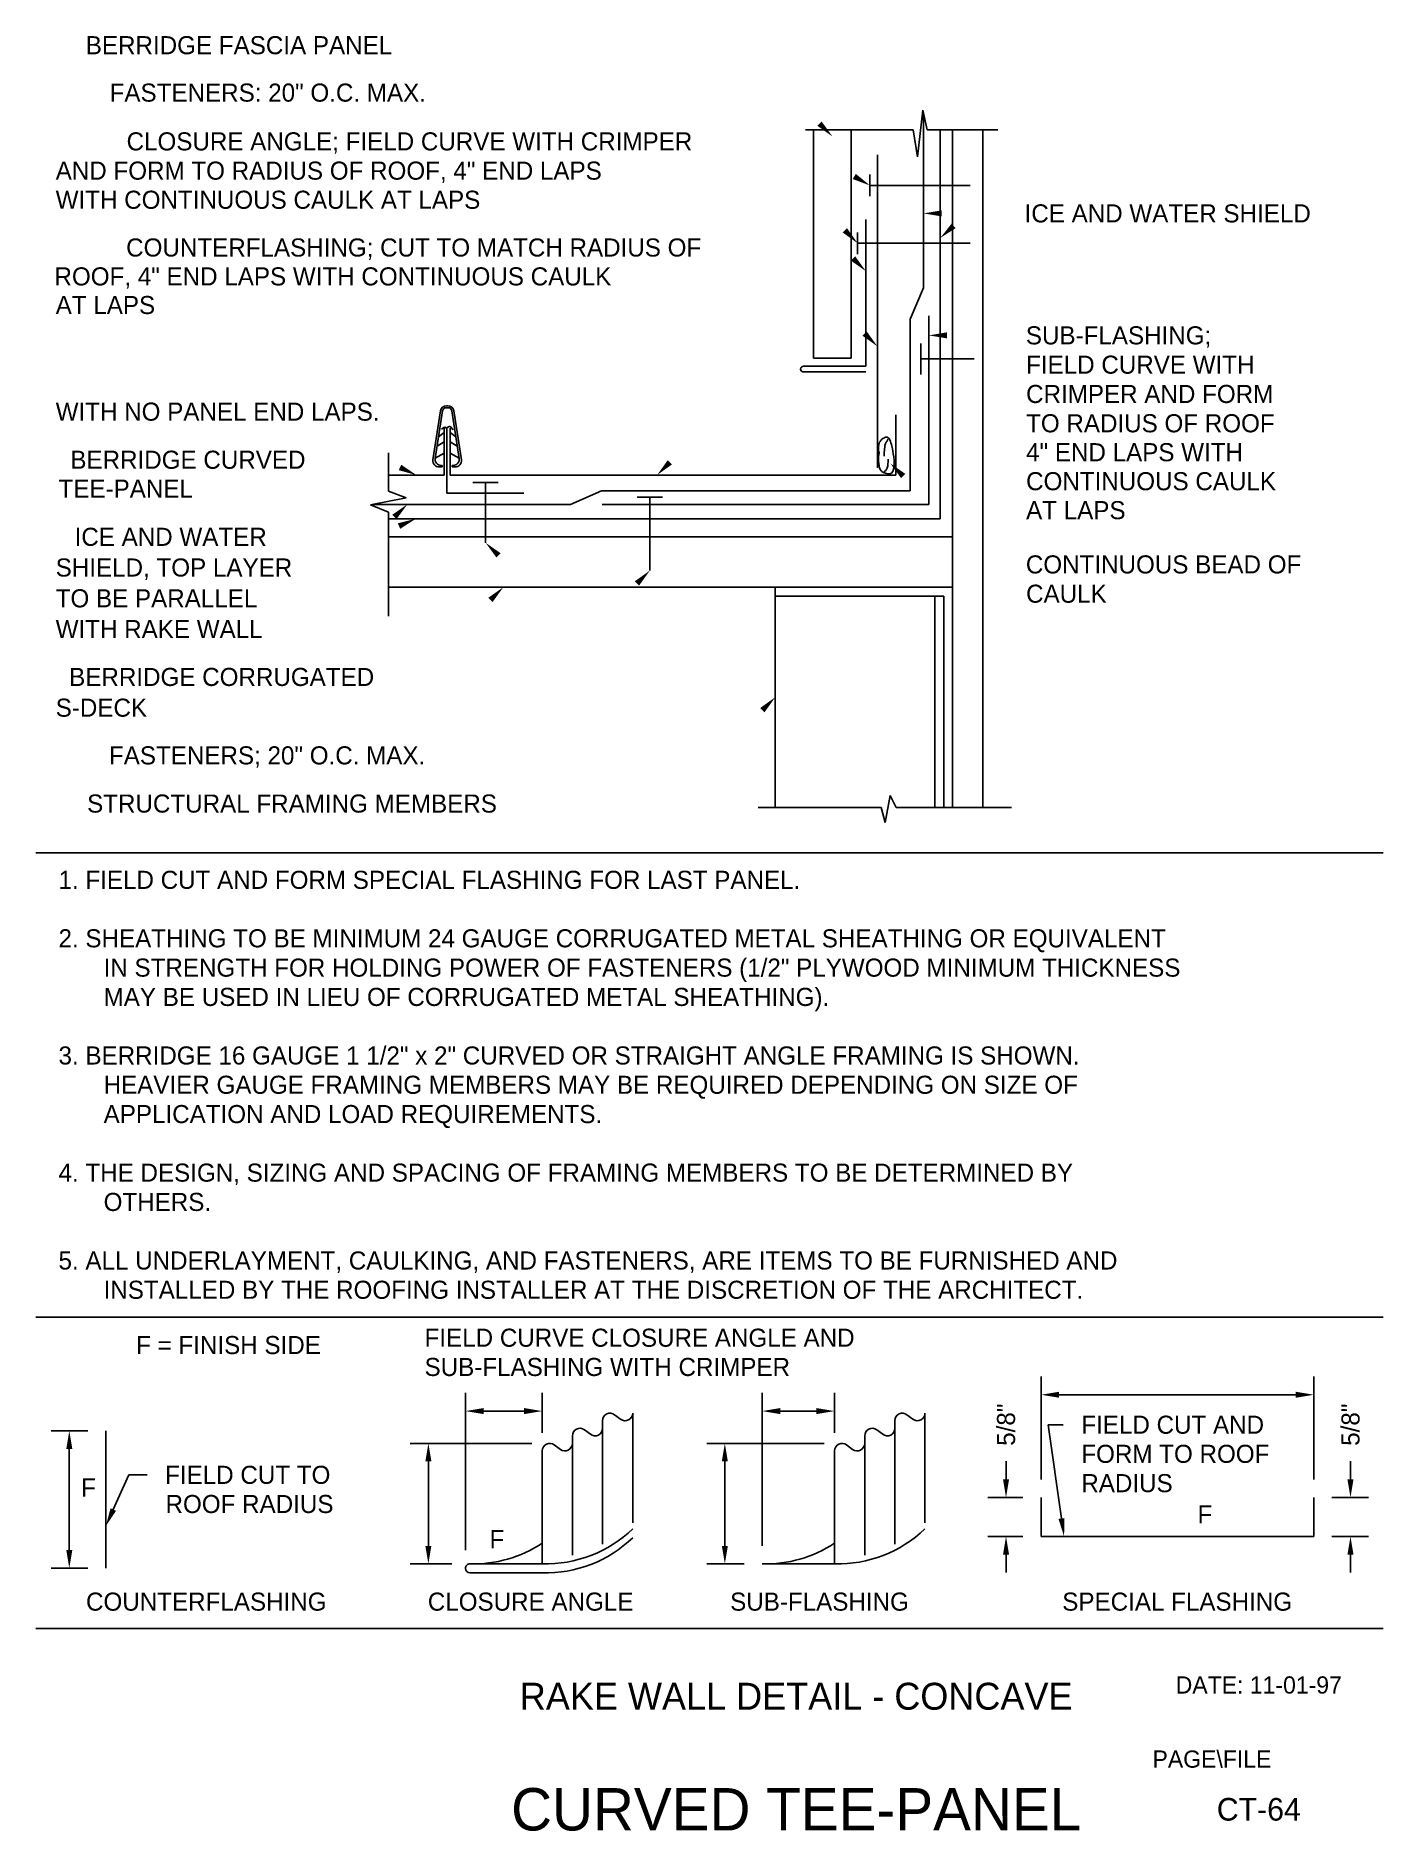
# Model space of a CAD drawing. Extents: x 1.5 to 23.8, y 0.8 to 30.5.
import ezdxf
from ezdxf.enums import TextEntityAlignment as Align

# ---------------------------------------------------------------- set-up
doc = ezdxf.new("R2010")
doc.units = 0
for name, color, linetype in [('BORDER', 7, 'CONTINUOUS'), ('CMP-FLSH', 7, 'CONTINUOUS'), ('DIM-TXT', 7, 'CONTINUOUS'), ('STRCTR', 7, 'CONTINUOUS')]:
    doc.layers.add(name, color=color, linetype=linetype)

msp = doc.modelspace()

# ---------------------------------------------------------------- linework, layer by layer
at = {"layer": 'BORDER', "color": 0, "linetype": 'CONTINUOUS'}
for p, q in [((1.473, 16.99), (23.82, 16.99)), ((1.473, 9.289), (23.82, 9.289)), ((23.82, 4.125), (1.473, 4.125))]:
    msp.add_line(p, q, dxfattribs=at)
at = {"layer": 'CMP-FLSH', "color": 0, "linetype": 'CONTINUOUS'}
for p, q in [((16.198, 26.356), (16.198, 29.251)), ((14.371, 28.978), (14.371, 25.192)), ((14.996, 28.978), (14.996, 25.192)), ((16.473, 22.526), (16.473, 28.978)), ((15.432, 28.563), (15.432, 23.374)), ((15.308, 28.236), (15.308, 27.877)), ((15.308, 28.056), (16.973, 28.056)), ((15.241, 25.059), (15.241, 27.491)), ((15.104, 27.277), (15.104, 26.919)), ((16.973, 27.098), (15.104, 27.098)), ((15.974, 25.837), (16.198, 26.356)), ((15.974, 22.993), (15.974, 25.837)), ((16.286, 22.765), (16.286, 25.893)), ((16.153, 25.434), (16.153, 24.922)), ((15.241, 25.059), (14.205, 25.059)), ((14.371, 25.192), (14.996, 25.192)), ((16.153, 25.178), (17.039, 25.178)), ((15.241, 24.964), (14.205, 24.964)), ((8.184, 24.318), (8.059, 23.508)), ((8.22, 24.319), (8.095, 23.53)), ((8.295, 24.369), (8.279, 24.369)), ((8.306, 24.403), (8.283, 24.403)), ((8.295, 24.369), (8.311, 24.369)), ((8.37, 24.319), (8.495, 23.53)), ((8.405, 24.318), (8.531, 23.508)), ((15.737, 23.253), (15.737, 24.253)), ((8.151, 23.888), (8.246, 23.957)), ((8.222, 24.033), (8.202, 24.014)), ((8.246, 23.253), (8.246, 24.028)), ((8.29, 22.951), (8.29, 24.005)), ((8.343, 23.253), (8.343, 24.028)), ((8.438, 23.888), (8.343, 23.957)), ((8.358, 24.045), (8.397, 24.005)), ((8.095, 23.533), (8.246, 23.614)), ((8.127, 23.732), (8.246, 23.806)), ((8.463, 23.732), (8.343, 23.806)), ((8.494, 23.533), (8.343, 23.614)), ((7.323, 23.253), (8.246, 23.253)), ((8.163, 23.387), (8.168, 23.387)), ((8.168, 23.387), (8.211, 23.387)), ((8.193, 23.414), (8.211, 23.414)), ((8.193, 23.414), (8.198, 23.414)), ((8.211, 23.414), (8.211, 23.387)), ((8.343, 23.253), (15.737, 23.253)), ((8.396, 23.414), (8.378, 23.414)), ((8.378, 23.414), (8.378, 23.387)), ((8.422, 23.387), (8.378, 23.387)), ((8.396, 23.414), (8.391, 23.414)), ((8.427, 23.387), (8.422, 23.387)), ((9.567, 22.951), (8.29, 22.951)), ((9.143, 23.129), (8.723, 23.129)), ((8.933, 23.129), (8.933, 22.13)), ((10.854, 22.993), (10.338, 22.767)), ((10.854, 22.993), (15.974, 22.993)), ((7.061, 22.767), (10.338, 22.767)), ((16.286, 22.765), (10.866, 22.765)), ((11.867, 22.884), (11.446, 22.884)), ((11.656, 22.884), (11.656, 21.669)), ((16.473, 22.526), (7.323, 22.526)), ((10.872, 5.521), (10.872, 7.569)), ((11.072, 7.669), (11.172, 7.594)), ((11.372, 7.694), (11.372, 5.878)), ((15.721, 5.521), (15.721, 7.569)), ((15.921, 7.669), (16.021, 7.594)), ((16.221, 7.694), (16.221, 5.878)), ((2.633, 5.123), (2.633, 7.402)), ((10.072, 7.169), (10.172, 7.094)), ((10.372, 5.342), (10.372, 7.319)), ((10.572, 7.419), (10.672, 7.344)), ((14.921, 7.169), (15.021, 7.094)), ((15.221, 5.342), (15.221, 7.319)), ((15.421, 7.419), (15.521, 7.344)), ((9.872, 5.194), (9.872, 7.069)), ((14.721, 7.069), (14.721, 5.194)), ((18.146, 5.65), (18.146, 6.296)), ((22.669, 5.65), (22.669, 6.296)), ((18.146, 5.65), (22.669, 5.65)), ((8.6, 5.118), (8.6, 5.123)), ((9.872, 5.194), (8.672, 5.194)), ((14.828, 5.194), (13.52, 5.194)), ((9.872, 5.046), (8.672, 5.046))]:
    msp.add_line(p, q, dxfattribs=at)
for points in [[(15.458, 23.619, 0), (15.453, 23.636, 0), (15.45, 23.657, 0), (15.449, 23.68, 0), (15.449, 23.704, 0), (15.452, 23.729, 0), (15.455, 23.754, 0), (15.461, 23.776, 0), (15.467, 23.796, 0), (15.475, 23.812, 0), (15.483, 23.822, 0), (15.494, 23.834, 0), (15.507, 23.846, 0), (15.522, 23.857, 0), (15.537, 23.867, 0), (15.553, 23.875, 0), (15.568, 23.881, 0), (15.583, 23.883, 0), (15.595, 23.882, 0), (15.611, 23.873, 0), (15.625, 23.857, 0), (15.637, 23.836, 0), (15.648, 23.812, 0), (15.657, 23.786, 0), (15.665, 23.759, 0), (15.671, 23.733, 0), (15.676, 23.709, 0), (15.68, 23.689, 0), (15.687, 23.651, 0), (15.695, 23.605, 0), (15.702, 23.554, 0), (15.707, 23.5, 0), (15.709, 23.447, 0), (15.707, 23.396, 0), (15.699, 23.35, 0), (15.685, 23.313, 0), (15.663, 23.286, 0), (15.649, 23.279, 0), (15.631, 23.276, 0), (15.61, 23.276, 0), (15.587, 23.279, 0), (15.564, 23.284, 0), (15.542, 23.291, 0), (15.522, 23.3, 0), (15.505, 23.31, 0), (15.492, 23.321, 0), (15.477, 23.343, 0), (15.466, 23.372, 0), (15.458, 23.406, 0), (15.453, 23.444, 0), (15.451, 23.482, 0), (15.45, 23.521, 0), (15.452, 23.558, 0), (15.454, 23.591, 0), (15.458, 23.619, 0)], [(15.612, 23.847, 0), (15.606, 23.84, 0), (15.599, 23.831, 0), (15.593, 23.821, 0), (15.586, 23.811, 0), (15.579, 23.8, 0), (15.573, 23.789, 0), (15.568, 23.778, 0), (15.564, 23.768, 0), (15.561, 23.759, 0), (15.556, 23.741, 0), (15.553, 23.716, 0), (15.55, 23.689, 0), (15.547, 23.66, 0), (15.546, 23.632, 0), (15.545, 23.606, 0), (15.544, 23.585, 0), (15.544, 23.571, 0), (15.544, 23.566, 0)], [(15.544, 23.303, 0), (15.549, 23.309, 0), (15.556, 23.315, 0), (15.563, 23.323, 0), (15.569, 23.331, 0), (15.576, 23.34, 0), (15.582, 23.349, 0), (15.587, 23.358, 0), (15.591, 23.366, 0), (15.595, 23.373, 0), (15.599, 23.387, 0), (15.602, 23.404, 0), (15.605, 23.424, 0), (15.607, 23.445, 0), (15.609, 23.466, 0), (15.61, 23.485, 0), (15.611, 23.5, 0), (15.612, 23.51, 0), (15.612, 23.514, 0)]]:
    msp.add_polyline3d(points, dxfattribs=at)
for centre, radius, start, end in [((14.205, 25.011), 0.0474, 90.0023, 269.9977), ((8.283, 24.303), 0.1, 89.9982, 171.2015), ((8.279, 24.309), 0.06, 90.0108, 170.9927), ((8.306, 24.303), 0.1, 8.8062, 89.9985), ((8.311, 24.309), 0.06, 9.0073, 89.9964), ((8.25, 24.005), 0.04, 0.0096, 134.9086), ((8.33, 24.017), 0.04, 44.1785, 180.0005), ((8.193, 23.514), 0.1, 171.0006, 269.9985), ((8.396, 23.514), 0.1, 269.9986, 9.0066), ((8.163, 23.492), 0.105, 170.9919, 270.0069), ((8.427, 23.492), 0.105, 270, 9.0012), ((10.497, 7.319), 0.125, 53.1301, 180), ((10.747, 7.444), 0.125, 233.1301, 0), ((10.997, 7.569), 0.125, 53.1301, 180), ((11.247, 7.694), 0.125, 233.1301, 0), ((15.346, 7.319), 0.125, 53.1301, 180), ((15.596, 7.444), 0.125, 233.1301, 0), ((15.846, 7.569), 0.125, 53.1301, 180), ((16.096, 7.694), 0.125, 233.1301, 0), ((9.997, 7.069), 0.125, 53.1301, 180), ((10.247, 7.194), 0.125, 233.1301, 0), ((14.846, 7.069), 0.125, 53.1301, 180), ((15.096, 7.194), 0.125, 233.1301, 0), ((9.926, 7.277), 2.083, 268.5208, 313.9599), ((14.774, 7.277), 2.083, 268.5208, 313.9599), ((8.725, 7.277), 2.083, 268.5208, 303.3878), ((9.926, 7.128), 2.083, 268.5208, 313.9599), ((13.574, 7.277), 2.083, 268.5208, 303.3878), ((8.672, 5.123), 0.0718, 89.999, 180.001), ((8.672, 5.118), 0.0718, 180.0021, 270.001)]:
    msp.add_arc(centre, radius, start, end, dxfattribs=at)
at = {"layer": 'DIM-TXT', "color": 0, "linetype": 'CONTINUOUS'}
for p, q in [((18.146, 6.596), (18.146, 8.3)), ((22.669, 6.596), (22.669, 8.3)), ((8.6, 5.423), (8.6, 8.029)), ((9.872, 7.369), (9.872, 8.029)), ((13.52, 5.494), (13.52, 8.029)), ((14.721, 7.369), (14.721, 8.029)), ((18.446, 8), (22.369, 8)), ((8.9, 7.729), (9.572, 7.729)), ((13.82, 7.729), (14.421, 7.729)), ((18.485, 5.947), (18.262, 7.503)), ((18.262, 7.503), (18.514, 7.503)), ((2.333, 7.402), (1.727, 7.402)), ((9.697, 7.194), (7.683, 7.194)), ((14.546, 7.194), (12.601, 7.194)), ((2.027, 5.423), (2.027, 7.102)), ((7.983, 5.494), (7.983, 6.894)), ((12.901, 5.494), (12.901, 6.894)), ((17.565, 6.596), (17.565, 6.896)), ((23.279, 6.596), (23.279, 6.896)), ((2.756, 6.095), (3.016, 6.672)), ((3.016, 6.672), (3.316, 6.672)), ((17.846, 6.296), (17.265, 6.296)), ((22.969, 6.296), (23.579, 6.296)), ((17.846, 5.65), (17.265, 5.65)), ((22.969, 5.65), (23.579, 5.65)), ((2.333, 5.123), (1.727, 5.123)), ((8.372, 5.194), (7.683, 5.194)), ((13.22, 5.194), (12.601, 5.194)), ((17.565, 5.35), (17.565, 5.05)), ((23.279, 5.35), (23.279, 5.05))]:
    msp.add_line(p, q, dxfattribs=at)
at = {"layer": 'DIM-TXT', "color": 0, "linetype": 'CONTINUOUS', "extrusion": (0, 0, -1)}
for points in [[(-14.507, 29.116), (-14.684, 28.869), (-14.437, 29.045)], [(-15.073, 28.248), (-15.308, 28.056), (-15.023, 28.162)], [(-16.729, 27.348), (-16.473, 27.184), (-16.662, 27.422)], [(-14.928, 27.346), (-15.104, 27.098), (-14.857, 27.275)], [(-15.064, 26.88), (-15.241, 26.633), (-14.994, 26.809)], [(-15.255, 25.634), (-15.432, 25.387), (-15.185, 25.563)], [(-7.533, 23.424), (-7.784, 23.253), (-7.491, 23.334)], [(-12.025, 23.43), (-11.777, 23.253), (-11.954, 23.5)], [(-15.824, 23.202), (-15.645, 23.447), (-15.894, 23.273)], [(-7.384, 22.594), (-7.634, 22.767), (-7.454, 22.522)], [(-7.476, 22.453), (-7.772, 22.526), (-7.516, 22.362)], [(-9.112, 21.885), (-8.933, 22.13), (-9.182, 21.956)], [(-11.409, 21.492), (-11.656, 21.669), (-11.479, 21.421)], [(-8.977, 21.217), (-9.225, 21.393), (-9.048, 21.146)], [(-13.489, 19.39), (-13.736, 19.567), (-13.56, 19.319)]]:
    msp.add_solid(points, dxfattribs=at)
at = {"layer": 'DIM-TXT', "color": 0, "linetype": 'CONTINUOUS', "extrusion": (-1.22461e-16, 1.22461e-16, -1)}
for points in [[(-16.498, 27.543), (-16.198, 27.593), (-16.498, 27.643)], [(-16.586, 25.52), (-16.286, 25.57), (-16.586, 25.62)]]:
    msp.add_solid(points, dxfattribs=at)
at = {"layer": 'DIM-TXT', "color": 0, "linetype": 'CONTINUOUS'}
for points in [[(18.446, 8.05), (18.446, 7.95), (18.146, 8)], [(22.369, 8.05), (22.369, 7.95), (22.669, 8)], [(8.9, 7.779), (8.9, 7.679), (8.6, 7.729)], [(9.572, 7.779), (9.572, 7.679), (9.872, 7.729)], [(13.82, 7.779), (13.82, 7.679), (13.52, 7.729)], [(14.421, 7.779), (14.421, 7.679), (14.721, 7.729)], [(1.977, 7.102), (2.077, 7.102), (2.027, 7.402)], [(7.933, 6.894), (8.033, 6.894), (7.983, 7.194)], [(12.851, 6.894), (12.951, 6.894), (12.901, 7.194)], [(17.515, 6.596), (17.615, 6.596), (17.565, 6.296)], [(23.229, 6.596), (23.329, 6.596), (23.279, 6.296)], [(2.801, 6.075), (2.71, 6.116), (2.633, 5.822)], [(18.535, 5.954), (18.436, 5.94), (18.528, 5.65)], [(1.977, 5.423), (2.077, 5.423), (2.027, 5.123)], [(7.933, 5.494), (8.033, 5.494), (7.983, 5.194)], [(12.851, 5.494), (12.951, 5.494), (12.901, 5.194)], [(17.515, 5.35), (17.615, 5.35), (17.565, 5.65)], [(23.229, 5.35), (23.329, 5.35), (23.279, 5.65)]]:
    msp.add_solid(points, dxfattribs=at)
at = {"layer": 'STRCTR', "color": 0, "linetype": 'CONTINUOUS'}
for p, q in [((16.186, 29.304), (16.095, 28.533)), ((16.259, 28.978), (16.186, 29.304)), ((16.022, 28.978), (14.241, 28.978)), ((16.095, 28.533), (16.022, 28.978)), ((16.259, 28.978), (17.43, 28.978)), ((16.678, 28.978), (16.678, 17.742)), ((17.178, 28.978), (17.178, 17.742)), ((7.323, 22.986), (7.323, 23.619)), ((7.323, 22.986), (7.617, 22.877)), ((7.617, 22.877), (7.022, 22.759)), ((7.022, 22.759), (7.323, 22.64)), ((7.323, 22.64), (7.323, 20.91)), ((7.323, 22.227), (16.678, 22.227)), ((7.323, 21.393), (16.678, 21.393)), ((13.736, 21.393), (13.736, 17.742)), ((16.531, 21.246), (13.736, 21.246)), ((16.384, 21.246), (16.384, 17.742)), ((16.531, 21.246), (16.531, 17.742)), ((15.641, 17.938), (15.56, 17.49)), ((15.74, 17.742), (15.641, 17.938)), ((15.494, 17.742), (13.453, 17.742)), ((15.56, 17.49), (15.494, 17.742)), ((15.74, 17.742), (17.656, 17.742))]:
    msp.add_line(p, q, dxfattribs=at)

# ---------------------------------------------------------------- texts
at = {"layer": 'BORDER', "color": 0, "linetype": 'CONTINUOUS'}
for s, height, p in [('DATE: 11-01-97', 0.2853, (21.758, 3.187)), ('CURVED TEE-PANEL', 0.70312, (14.084, 1.125)), ('CT-64', 0.375, (21.758, 1.125))]:
    msp.add_text(s, height=height, dxfattribs=at).set_placement(p, align=Align.MIDDLE)
msp.add_text('PAGE\\FILE', height=0.2853, dxfattribs=at).set_placement((19.995, 1.815))
at = {"layer": 'DIM-TXT', "color": 0, "linetype": 'CONTINUOUS'}
for s, p in [('BERRIDGE FASCIA PANEL', (7.383, 30.382)), ('FASTENERS: 20" O.C. MAX.', (7.943, 29.596)), ('CLOSURE ANGLE; FIELD CURVE WITH CRIMPER', (12.361, 28.787)), ('COUNTERFLASHING; CUT TO MATCH RADIUS OF', (12.509, 27.027)), ('BERRIDGE CURVED', (5.945, 23.507)), ('ICE AND WATER', (5.302, 22.229)), ('BERRIDGE CORRUGATED', (7.084, 19.905)), ('FASTENERS; 20" O.C. MAX.', (7.932, 18.604)), ('STRUCTURAL FRAMING MEMBERS', (9.12, 17.805))]:
    msp.add_text(s, height=0.3, dxfattribs=at).set_placement(p, align=Align.MIDDLE_RIGHT)
for s, p in [('AND FORM TO RADIUS OF ROOF, 4" END LAPS', (1.801, 28.152)), ('WITH CONTINUOUS CAULK AT LAPS', (1.801, 27.669)), ('ROOF, 4" END LAPS WITH CONTINUOUS CAULK', (1.781, 26.398)), ('AT LAPS', (1.801, 25.923)), ('FIELD CURVE WITH', (17.898, 24.934)), ('CRIMPER AND FORM', (17.898, 24.448)), ('WITH NO PANEL END LAPS.', (1.801, 24.155)), ('TO RADIUS OF ROOF', (17.898, 23.962)), ('4" END LAPS WITH', (17.898, 23.482)), ('CONTINUOUS CAULK', (17.898, 23.001)), ('TEE-PANEL', (1.848, 22.878)), ('AT LAPS', (17.898, 22.521)), ('SHIELD, TOP LAYER', (1.801, 21.57)), ('CAULK', (17.898, 21.135)), ('TO BE PARALLEL', (1.801, 21.059)), ('WITH RAKE WALL', (1.801, 20.548)), ('S-DECK', (1.801, 19.245)), ('1. FIELD CUT AND FORM SPECIAL FLASHING FOR LAST PANEL. ', (1.848, 16.39)), ('2. SHEATHING TO BE MINIMUM 24 GAUGE CORRUGATED METAL SHEATHING OR EQUIVALENT', (1.848, 15.42)), ('IN STRENGTH FOR HOLDING POWER OF FASTENERS (1/2" PLYWOOD MINIMUM THICKNESS', (2.596, 14.934)), ('MAY BE USED IN LIEU OF CORRUGATED METAL SHEATHING).', (2.596, 14.448)), ('3. BERRIDGE 16 GAUGE 1 1/2" x 2" CURVED OR STRAIGHT ANGLE FRAMING IS SHOWN.', (1.848, 13.477)), ('HEAVIER GAUGE FRAMING MEMBERS MAY BE REQUIRED DEPENDING ON SIZE OF', (2.596, 12.991)), ('APPLICATION AND LOAD REQUIREMENTS.', (2.596, 12.505)), ('4. THE DESIGN, SIZING AND SPACING OF FRAMING MEMBERS TO BE DETERMINED BY', (1.848, 11.534)), ('OTHERS.', (2.596, 11.048)), ('5. ALL UNDERLAYMENT, CAULKING, AND FASTENERS, ARE ITEMS TO BE FURNISHED AND', (1.848, 10.077)), ('INSTALLED BY THE ROOFING INSTALLER AT THE DISCRETION OF THE ARCHITECT.', (2.596, 9.591)), ('F = FINISH SIDE', (3.135, 8.674)), ('FIELD CURVE CLOSURE ANGLE AND', (7.92, 8.796)), ('SUB-FLASHING WITH CRIMPER', (7.92, 8.311)), ('FORM TO ROOF', (18.814, 6.87)), ('F', (2.222, 6.312)), ('RADIUS', (18.814, 6.384)), ('ROOF RADIUS', (3.623, 6.038)), ('F', (20.742, 5.865)), ('F', (8.998, 5.455))]:
    msp.add_text(s, height=0.3, dxfattribs=at).set_placement(p)
msp.add_text('ICE AND WATER SHIELD', height=0.3, rotation=360, dxfattribs=at).set_placement((17.873, 27.593), align=Align.MIDDLE_LEFT)
for s, p in [('SUB-FLASHING;', (17.894, 25.57)), ('CONTINUOUS BEAD OF', (17.894, 21.771)), ('FIELD CUT AND', (18.814, 7.503)), ('FIELD CUT TO', (3.616, 6.672))]:
    msp.add_text(s, height=0.3, dxfattribs=at).set_placement(p, align=Align.MIDDLE_LEFT)
for p in [(17.715, 7.153), (23.429, 7.153)]:
    msp.add_text('5/8"', height=0.3, rotation=90, dxfattribs=at).set_placement(p)
for s, p in [('COUNTERFLASHING', (4.299, 4.419)), ('CLOSURE ANGLE', (9.679, 4.419)), ('SUB-FLASHING', (14.471, 4.419)), ('SPECIAL FLASHING', (20.404, 4.419))]:
    msp.add_text(s, height=0.3, dxfattribs=at).set_placement(p, align=Align.CENTER)
msp.add_text('RAKE WALL DETAIL - CONCAVE', height=0.44703, dxfattribs=at).set_placement((14.084, 3), align=Align.MIDDLE)

doc.saveas('drawing.dxf')
